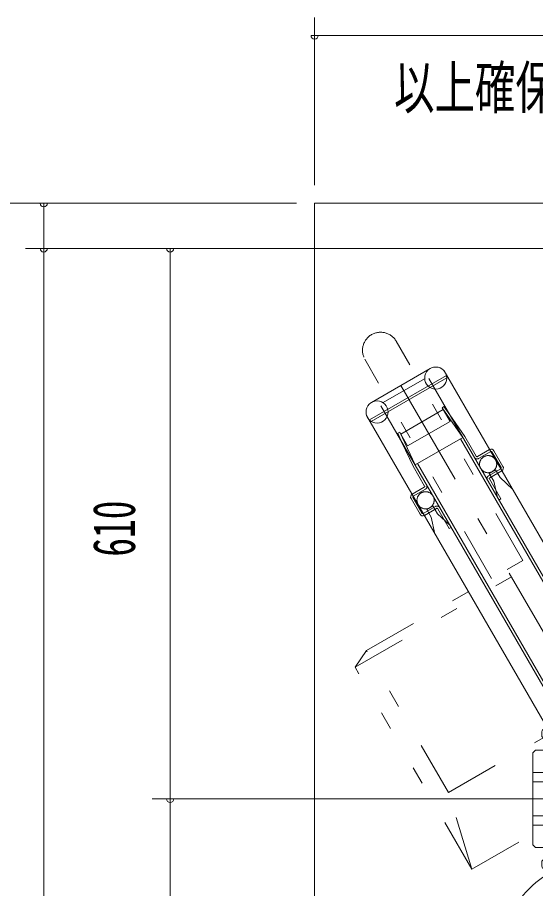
# Model space of a CAD drawing. Units: millimetres, scale not verified. Extents: x -5740 to 5740, y -4020 to 4020.
# Drawn here: x -4915 to -4341, y 789 to 1755 of the extents above; entities that cross this region are included whole.
import ezdxf
from ezdxf.enums import TextEntityAlignment as Align

# ---------------------------------------------------------------- set-up
doc = ezdxf.new("R2010")
doc.units = ezdxf.units.MM
doc.header["$LTSCALE"] = 10
for name, pattern in [('USER2', [10, 4, -6]), ('USER4', [24, 12, -5, 2, -5]), ('USER5', [25, 6, -5, 2, -5, 2, -5])]:
    doc.linetypes.add(name, pattern=pattern)
for name, color, linetype, lineweight in [('0-0_0', 7, 'Continuous', 18), ('0-3_2-03BODL', 2, 'Continuous', 18), ('0-4_2-53DIM', 7, 'Continuous', 18), ('0-6_2-7搬入用開口', 7, 'Continuous', 18), ('0-7_2-B', 2, 'USER5', 18), ('0-B_A-0', 7, 'Continuous', 18), ('0-C_A-4', 7, 'Continuous', 18), ('0-D_A-7', 7, 'Continuous', 18), ('0-E_2ラック-03BODL', 7, 'Continuous', 18), ('1-0_2ラック-F寸法', 3, 'Continuous', 18)]:
    doc.layers.add(name, color=color, linetype=linetype, lineweight=lineweight)
doc.layers.add('0-9_2-D', color=7, linetype='Continuous')
doc.styles.add('ＭＳ ゴシック', font='')
doc.styles.get('ＭＳ ゴシック').set_extended_font_data('MS Gothic')

# ---------------------------------------------------------------- blocks, each defined once
blk = doc.blocks.new('CCL-CYC-BACK-TOP_0')
at = {"layer": '0-7_2-B'}
for p, q in [((-20, 1505.14), (-20, 1785.52)), ((20, 1505.14), (20, 1785.52)), ((-200, 1495.5), (-180, 1505.14)), ((-200, 1495.5), (200, 1495.5)), ((-200, 1236.94), (-200, 1495.5)), ((-180, 1323.71), (180, 1323.71)), ((-200, 1236.94), (200, 1236.94))]:
    blk.add_line(p, q, dxfattribs=at)
blk.add_lwpolyline([(-200, 1236.94), (-180, 1323.71), (-180, 1505.14), (180, 1505.14)], dxfattribs=at)
for centre, radius, start, end in [((0, 1785.52), 20, 0, 180), ((-127.4, 1080.32), 110, 90, 150.9888)]:
    blk.add_arc(centre, radius, start, end, dxfattribs=at)
blk = doc.blocks.new('ｃｃｒ30ｆ')
at = {"layer": '0-6_2-7搬入用開口'}
for p, q in [((-2823.17, -1425.29), (-2888.12, -1462.79)), ((-2550.71, -1873.2), (-2807.88, -1427.77)), ((-2805.19, -1432.81), (-2890.6, -1482.12)), ((-2888.48, -1483.79), (-2804.8, -1435.47)), ((-2875.24, -1462.87), (-2829.54, -1436.48)), ((-2074.67, -2735.73), (-2824.91, -1436.26)), ((-2877.74, -1466.76), (-2127.5, -2766.23)), ((-2636.45, -1922.7), (-2893.62, -1477.27)), ((-2787.17, -1501.64), (-2840, -1532.14)), ((-2789.77, -1503.14), (-2064.77, -2758.88)), ((-2744.85, -1534.94), (-2754.85, -1517.62)), ((-2742.68, -1533.69), (-2752.68, -1516.37)), ((-2837.4, -1530.64), (-2112.4, -2786.38)), ((-2834.48, -1586.69), (-2844.48, -1569.37)), ((-2832.32, -1585.44), (-2842.32, -1568.12))]:
    blk.add_line(p, q, dxfattribs=at)
at = {"layer": '0-6_2-7搬入用開口', "color": 3, "linetype": 'USER4'}
blk.add_line((-2855.64, -1444.04), (-2078.66, -2789.82), dxfattribs=at)
at = {"layer": '0-6_2-7搬入用開口', "color": 3, "linetype": 'USER2'}
for p, q in [((-2785, -1500.39), (-2801.64, -1476.57)), ((-2772.25, -1522.48), (-2785, -1500.39)), ((-2842.16, -1533.39), (-2854.47, -1507.07)), ((-2757.46, -1515.09), (-2770.89, -1522.84)), ((-2756.21, -1517.26), (-2769.64, -1525.01)), ((-2829.41, -1555.48), (-2842.16, -1533.39)), ((-2745.21, -1536.31), (-2758.64, -1544.06)), ((-2743.96, -1538.48), (-2757.39, -1546.23)), ((-2757.75, -1547.59), (-2745, -1569.68)), ((-2843.2, -1564.59), (-2829.78, -1556.84)), ((-2841.95, -1566.76), (-2828.53, -1559.01)), ((-2747.17, -1570.93), (-2745, -1569.68)), ((-2830.95, -1585.81), (-2817.53, -1578.06)), ((-2829.7, -1587.98), (-2816.28, -1580.23)), ((-2814.91, -1580.59), (-2802.16, -1602.68)), ((-2800, -1601.43), (-2802.16, -1602.68))]:
    blk.add_line(p, q, dxfattribs=at)
at = {"layer": '0-6_2-7搬入用開口'}
blk.add_lwpolyline([(-2808.73, -1470.79), (-2855.93, -1498.04), (-2848.43, -1511.03), (-2801.23, -1483.78)], close=True, dxfattribs=at)
for points in [[(-2787.17, -1501.64), (-2810.08, -1468.86), (-2808.04, -1467.43), (-2801.64, -1476.57)], [(-2840, -1532.14), (-2856.93, -1495.9), (-2859.19, -1496.96), (-2854.47, -1507.07)]]:
    blk.add_lwpolyline(points, dxfattribs=at)
at = {"layer": '0-6_2-7搬入用開口', "color": 3, "linetype": 'USER2'}
for points in [[(-2732.21, -1558.83), (-2745.91, -1546.11), (-2750.91, -1537.45), (-2757.83, -1541.45), (-2752.83, -1550.11), (-2748.67, -1568.33)], [(-2801.49, -1598.83), (-2815.19, -1586.11), (-2820.19, -1577.45), (-2827.12, -1581.45), (-2822.12, -1590.11), (-2817.95, -1608.33)]]:
    blk.add_lwpolyline(points, dxfattribs=at)
at = {"layer": '0-6_2-7搬入用開口'}
for centre in [(-2817.04, -1435.9), (-2881.99, -1473.4)]:
    blk.add_circle(centre, 12.25, dxfattribs=at)
for centre, radius, start, end in [((-2755.71, -1518.12), 3.5, 30, 120), ((-2755.71, -1518.12), 1, 30, 120), ((-2745.71, -1535.44), 3.5, 300, 30), ((-2745.71, -1535.44), 1, 300, 30), ((-2841.45, -1567.62), 3.5, 120, 210), ((-2841.45, -1567.62), 1, 120, 210), ((-2831.45, -1584.94), 3.5, 210, 300), ((-2831.45, -1584.94), 1, 210, 300)]:
    blk.add_arc(centre, radius, start, end, dxfattribs=at)
at = {"layer": '0-6_2-7搬入用開口', "color": 3, "linetype": 'USER2'}
for centre, radius, start, end in [((-2771.39, -1521.98), 3.5, 210, 300), ((-2771.39, -1521.98), 1, 210, 300), ((-2759.12, -1531.22), 9.5, 30, 210), ((-2759.12, -1531.22), 9.5, 210, 30), ((-2756.89, -1547.09), 3.5, 120, 210), ((-2756.89, -1547.09), 1, 120, 210), ((-2828.4, -1571.22), 9.5, 30, 210), ((-2830.28, -1555.98), 1, 300, 30), ((-2830.28, -1555.98), 3.5, 300, 30), ((-2828.4, -1571.22), 9.5, 210, 30), ((-2815.78, -1581.09), 3.5, 30, 120), ((-2815.78, -1581.09), 1, 30, 120)]:
    blk.add_arc(centre, radius, start, end, dxfattribs=at)
blk = doc.blocks.new('CCL-RALEEND-LEFT-TOP_2')
at = {"layer": '0-4_2-53DIM', "color": 3, "linetype": 'USER4'}
for p, q in [((-79.66, 57.86), (-73.76, 91.35)), ((-93.45, 77.56), (-59.97, 71.65)), ((-94.65, -27.13), (-100.55, -60.61)), ((-114.34, -40.92), (-80.86, -46.82))]:
    blk.add_line(p, q, dxfattribs=at)
at = {"layer": '0-4_2-53DIM', "color": 3, "linetype": 'USER2'}
for p, q in [((-93.25, 84.48), (-92.43, 83.32)), ((-81.77, 81.44), (-92.43, 83.32)), ((-83.55, 69.57), (-95.51, 71.67)), ((-68.81, -53.36), (-45.86, 76.78)), ((-62.49, 68.9), (-62.83, 66.93)), ((-62.83, 66.93), (-86, 50.7)), ((-95.86, 46.6), (-111.62, 49.38)), ((-86, 50.7), (-94.87, 52.27)), ((-92.76, 35.4), (-113.44, 39.04)), ((-99.27, -1.53), (-119.95, 2.11)), ((-106.02, -11.01), (-121.75, -8.08)), ((-98.16, -18.23), (-102.1, -17.54)), ((-81.93, -41.4), (-98.16, -18.23)), ((-102.31, -36.79), (-114.26, -34.69)), ((-116.52, -47.49), (-115.35, -46.68)), ((-104.69, -48.56), (-115.35, -46.68)), ((-82.28, -43.37), (-81.93, -41.4))]:
    blk.add_line(p, q, dxfattribs=at)
at = {"layer": '0-4_2-53DIM'}
for p, q in [((-83.76, 72.04), (-82.46, 79.43)), ((-75.41, 82), (-82.46, 79.43)), ((-78.01, 67.21), (-83.76, 72.04)), ((-70.96, 69.78), (-78.01, 67.21)), ((-96.3, -36.48), (-103.35, -39.05)), ((-90.55, -41.3), (-96.3, -36.48)), ((-103.35, -39.05), (-104.65, -46.44)), ((-98.9, -51.26), (-104.65, -46.44))]:
    blk.add_line(p, q, dxfattribs=at)
for points in [[(-70.96, 69.78), (-69.66, 77.17), (-75.41, 82)], [(-90.55, -41.3), (-91.85, -48.69), (-98.9, -51.26)]]:
    blk.add_lwpolyline(points, dxfattribs=at)
for centre, radius in [((-76.71, 74.61), 8.5), ((-76.71, 74.61), 7.8), ((-76.71, 74.61), 6.3), ((-76.71, 74.61), 3), ((-97.6, -43.87), 8.5), ((-97.6, -43.87), 7.8), ((-97.6, -43.87), 6.3), ((-97.6, -43.87), 3)]:
    blk.add_circle(centre, radius, dxfattribs=at)
at = {"layer": '0-4_2-53DIM', "color": 3}
for centre in [(-76.71, 74.61), (-97.6, -43.87)]:
    blk.add_circle(centre, 4, dxfattribs=at)
at = {"layer": '0-4_2-53DIM', "color": 3, "linetype": 'USER2'}
blk.add_arc((-55.73, 78.37), 10, 350, 51.42977, dxfattribs=at)
at = {"layer": '0-B_A-0'}
blk.add_line((-95.11, 50.89), (-106.83, -15.59), dxfattribs=at)
at = {"layer": '0-C_A-4'}
for p, q in [((-91.86, 92.35), (-117.91, -55.37)), ((-87.92, 91.66), (-113.97, -56.06)), ((-69.21, 88.36), (-91.86, 92.35)), ((-61.1, 76.78), (-62.49, 68.9)), ((-102.1, -17.54), (-107.02, -16.67)), ((-83.67, -51.25), (-82.28, -43.37)), ((-95.26, -59.36), (-117.91, -55.37))]:
    blk.add_line(p, q, dxfattribs=at)
for centre, start, end in [((-70.94, 78.51), 350, 80), ((-93.52, -49.51), 260, 350)]:
    blk.add_arc(centre, 10, start, end, dxfattribs=at)
at = {"layer": '0-D_A-7'}
for p, q in [((-94.87, 86.79), (-93.91, 92.21)), ((-54, 88.22), (-90.44, 94.64)), ((-94.87, 86.79), (-93.25, 84.48)), ((-125.55, -29.65), (-107.84, 70.8)), ((-104.36, 73.24), (-107.84, 70.8)), ((-95.51, 71.67), (-104.36, 73.24)), ((-95.86, 46.6), (-90.94, 45.74)), ((-98.29, 32.82), (-93.37, 31.95)), ((-103.59, 2.78), (-98.67, 1.91)), ((-106.02, -11.01), (-101.1, -11.87)), ((-123.12, -33.12), (-125.55, -29.65)), ((-114.26, -34.69), (-123.12, -33.12)), ((-118.83, -49.11), (-116.52, -47.49)), ((-118.83, -49.11), (-119.79, -54.53)), ((-69.33, -56.32), (-68.81, -53.36)), ((-80.91, -64.43), (-117.35, -58))]:
    blk.add_line(p, q, dxfattribs=at)
for centre, radius, start, end in [((-90.96, 91.69), 3, 80, 170), ((-55.73, 78.37), 10, 51.42977, 80), ((-116.83, -55.05), 3, 170, 260), ((-79.18, -54.58), 10, 260, 350)]:
    blk.add_arc(centre, radius, start, end, dxfattribs=at)

msp = doc.modelspace()

# ---------------------------------------------------------------- linework, layer by layer
at = {"layer": '0-3_2-03BODL', "color": 3, "linetype": 'USER4'}
msp.add_line((-1679.21, 888.73), (-4415.82, 888.73), dxfattribs=at)
at = {"layer": '0-E_2ラック-03BODL'}
msp.add_lwpolyline([(-1724.18, 1548.73), (-4585.82, 1548.73), (-4585.82, -661.08)], dxfattribs=at)
at = {"layer": '1-0_2ラック-F寸法'}
for p, q in [((-4585.82, 1754.68), (-4585.82, 1568.73)), ((-4581.82, 1734.68), (-4589.82, 1734.68)), ((-4585.82, 1734.68), (-4235.82, 1734.68)), ((-5045.82, 1548.73), (-4605.82, 1548.73)), ((-4881.82, 1548.73), (-4889.82, 1548.73)), ((-4885.82, 1533.73), (-4885.82, 1548.73)), ((-4885.82, 1533.73), (-4885.82, -196.27)), ((-4905.82, 1498.73), (-4301.18, 1498.73)), ((-4881.82, 1498.73), (-4889.82, 1498.73)), ((-4741.82, 1498.73), (-4749.82, 1498.73)), ((-4745.82, 1498.73), (-4745.82, 888.73)), ((-4765.82, 888.73), (-4363.06, 888.73)), ((-4741.82, 888.73), (-4749.82, 888.73)), ((-4745.82, 888.73), (-4745.82, -140.27))]:
    msp.add_line(p, q, dxfattribs=at)
for centre in [(-4585.82, 1734.68), (-4885.82, 1548.73), (-4885.82, 1498.73), (-4745.82, 1498.73), (-4745.82, 888.73)]:
    msp.add_arc(centre, 4, 180, 0, dxfattribs=at)

# ---------------------------------------------------------------- block references
at = {"layer": '0-0_0'}
msp.add_blockref('ｃｃｒ30ｆ', (-1634.66, 2790.87), dxfattribs=at)
at = {"layer": '0-7_2-B', "rotation": 30}
msp.add_blockref('CCL-CYC-BACK-TOP_0', (-3620.07, -160.46), dxfattribs=at)
at = {"layer": '0-9_2-D', "rotation": 10}
msp.add_blockref('CCL-RALEEND-LEFT-TOP_2', (-4225.82, 888.73), dxfattribs=at)

# ---------------------------------------------------------------- texts
at = {"layer": '1-0_2ラック-F寸法', "color": 7, "style": 'ＭＳ ゴシック', "width": 0.7}
msp.add_text('以上確保', height=46.89, dxfattribs=at).set_placement((-4497.94, 1639.48), align=Align.BOTTOM_LEFT)
at = {"layer": '1-0_2ラック-F寸法', "color": 7, "style": 'ＭＳ ゴシック', "width": 0.65}
msp.add_text('610', height=46.89, rotation=90, dxfattribs=at).set_placement((-4770.62, 1157.17), align=Align.BOTTOM_LEFT)

doc.saveas('drawing.dxf')
